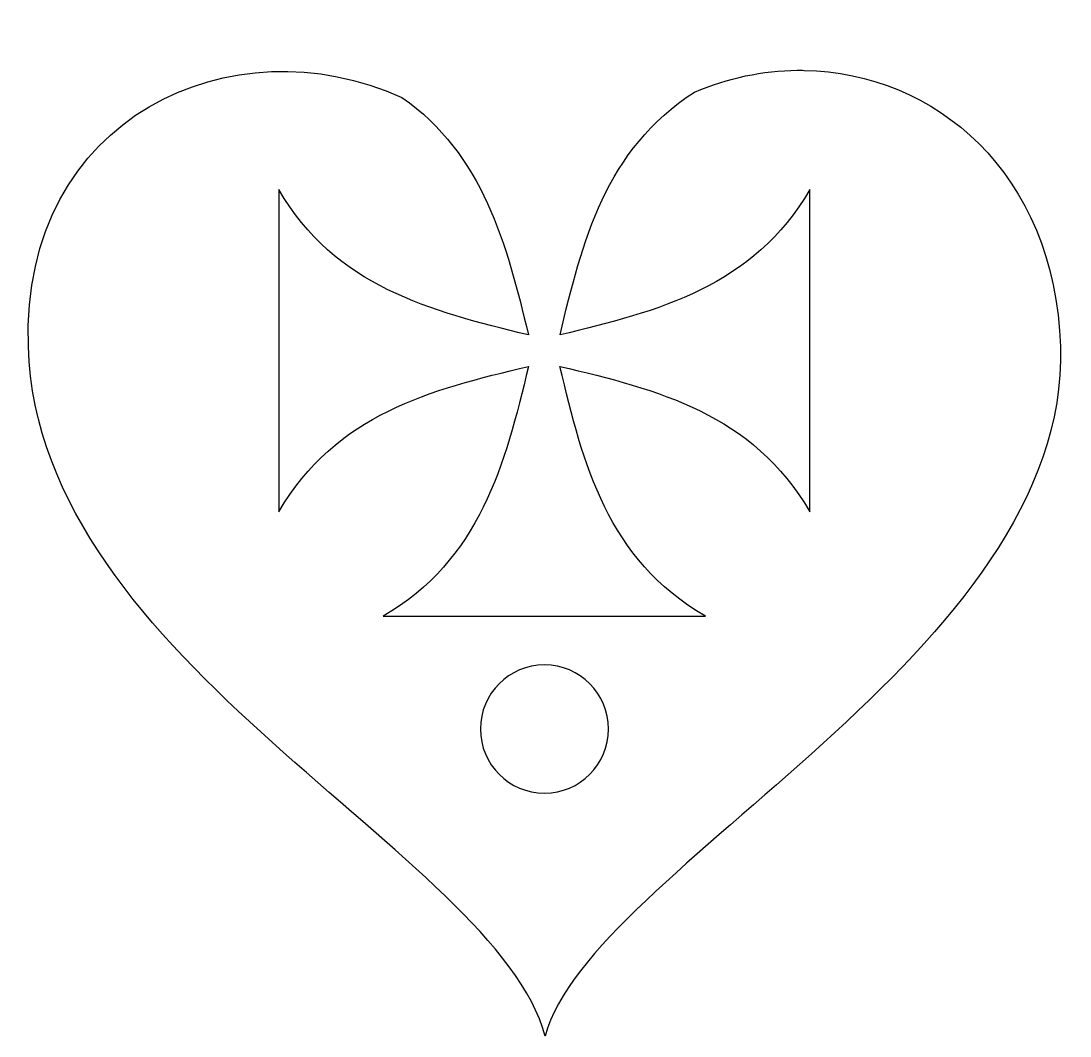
# Model space of a CAD drawing. Header units: centimetres. Extents: x -10 to 9.9, y -9.2 to 10.1.
import ezdxf

# ---------------------------------------------------------------- set-up
doc = ezdxf.new("R2010")
doc.units = ezdxf.units.CM
doc.header["$MEASUREMENT"] = 0
doc.layers.add('Layer 1', color=7, linetype='Continuous')

msp = doc.modelspace()

# ---------------------------------------------------------------- linework, layer by layer
at = {"layer": 'Layer 1'}
for points, knots in [([(4.76144, 9.15433), (4.10826, 9.14822), (3.44496, 9.01281), (2.80839, 8.74024), (2.80839, 8.74024), (1.12125, 7.65281), (0.67604, 5.90731), (0.25714, 4.13044), (0.25714, 4.13044), (2.11337, 4.57413), (3.93714, 5.05274), (4.99775, 6.88991), (4.99775, 6.88991), (4.99775, 6.88991), (4.99796, 0.77049), (4.99796, 0.77049), (4.99796, 0.77049), (3.92242, 2.63313), (2.10608, 3.09618), (0.25659, 3.53215), (0.25659, 3.53215), (0.69252, 1.68266), (1.15561, -0.1336), (3.0183, -1.20905), (3.0183, -1.20905), (3.0183, -1.20905), (-3.10112, -1.20897), (-3.10112, -1.20897), (-3.10112, -1.20897), (-1.26416, -0.14836), (-0.78551, 1.6754), (-0.34186, 3.53155), (-0.34186, 3.53155), (-2.19038, 3.0957), (-4.00541, 2.63232), (-5.08049, 0.77039), (-5.08049, 0.77039), (-5.08049, 0.77039), (-5.08041, 6.88981), (-5.08041, 6.88981), (-5.08041, 6.88981), (-4.02031, 5.05361), (-2.19781, 4.5747), (-0.34254, 4.13131), (-0.34254, 4.13131), (-0.75558, 5.85927), (-1.20007, 7.55843), (-2.74257, 8.63999), (-2.74257, 8.63999), (-5.9454, 10.0912), (-9.97467, 8.29084), (-9.8348, 3.90832), (-9.8348, 3.90832), (-9.64112, -2.15805), (-0.95971, -5.69375), (-0.02543, -9.18095), (-0.02543, -9.18095), (0.82974, -5.99002), (9.9376, -1.90529), (9.75518, 3.90828), (9.75518, 3.90828), (9.75518, 3.90828), (9.75526, 3.9083), (9.75526, 3.9083), (9.75526, 3.9083), (9.65124, 7.22), (7.36198, 9.11165), (4.89191, 9.15382), (4.89191, 9.15382), (4.84848, 9.15458), (4.80504, 9.15466), (4.76144, 9.15433)], [0, 0, 0, 0, 0.05263158, 0.05263158, 0.05263158, 0.05263158, 0.10526316, 0.10526316, 0.10526316, 0.10526316, 0.15789474, 0.15789474, 0.15789474, 0.15789474, 0.21052632, 0.21052632, 0.21052632, 0.21052632, 0.26315789, 0.26315789, 0.26315789, 0.26315789, 0.31578947, 0.31578947, 0.31578947, 0.31578947, 0.36842105, 0.36842105, 0.36842105, 0.36842105, 0.42105263, 0.42105263, 0.42105263, 0.42105263, 0.47368421, 0.47368421, 0.47368421, 0.47368421, 0.52631579, 0.52631579, 0.52631579, 0.52631579, 0.57894737, 0.57894737, 0.57894737, 0.57894737, 0.63157895, 0.63157895, 0.63157895, 0.63157895, 0.68421053, 0.68421053, 0.68421053, 0.68421053, 0.73684211, 0.73684211, 0.73684211, 0.73684211, 0.78947368, 0.78947368, 0.78947368, 0.78947368, 0.84210526, 0.84210526, 0.84210526, 0.84210526, 0.89473684, 0.89473684, 0.89473684, 0.89473684, 1, 1, 1, 1]), ([(-0.0382, -2.1356), (0.63354, -2.1356), (1.17809, -2.68011), (1.17809, -3.35185), (1.17809, -3.35185), (1.17809, -4.02359), (0.63353, -4.56823), (-0.0382, -4.56823), (-0.0382, -4.56823), (-0.70994, -4.56823), (-1.25449, -4.02359), (-1.25449, -3.35185), (-1.25449, -3.35185), (-1.25449, -2.68011), (-0.70993, -2.1356), (-0.0382, -2.1356)], [0, 0, 0, 0, 0.2, 0.2, 0.2, 0.2, 0.4, 0.4, 0.4, 0.4, 0.6, 0.6, 0.6, 0.6, 1, 1, 1, 1])]:
    msp.add_open_spline(points, degree=3, knots=knots, dxfattribs=at)

doc.saveas('drawing.dxf')
